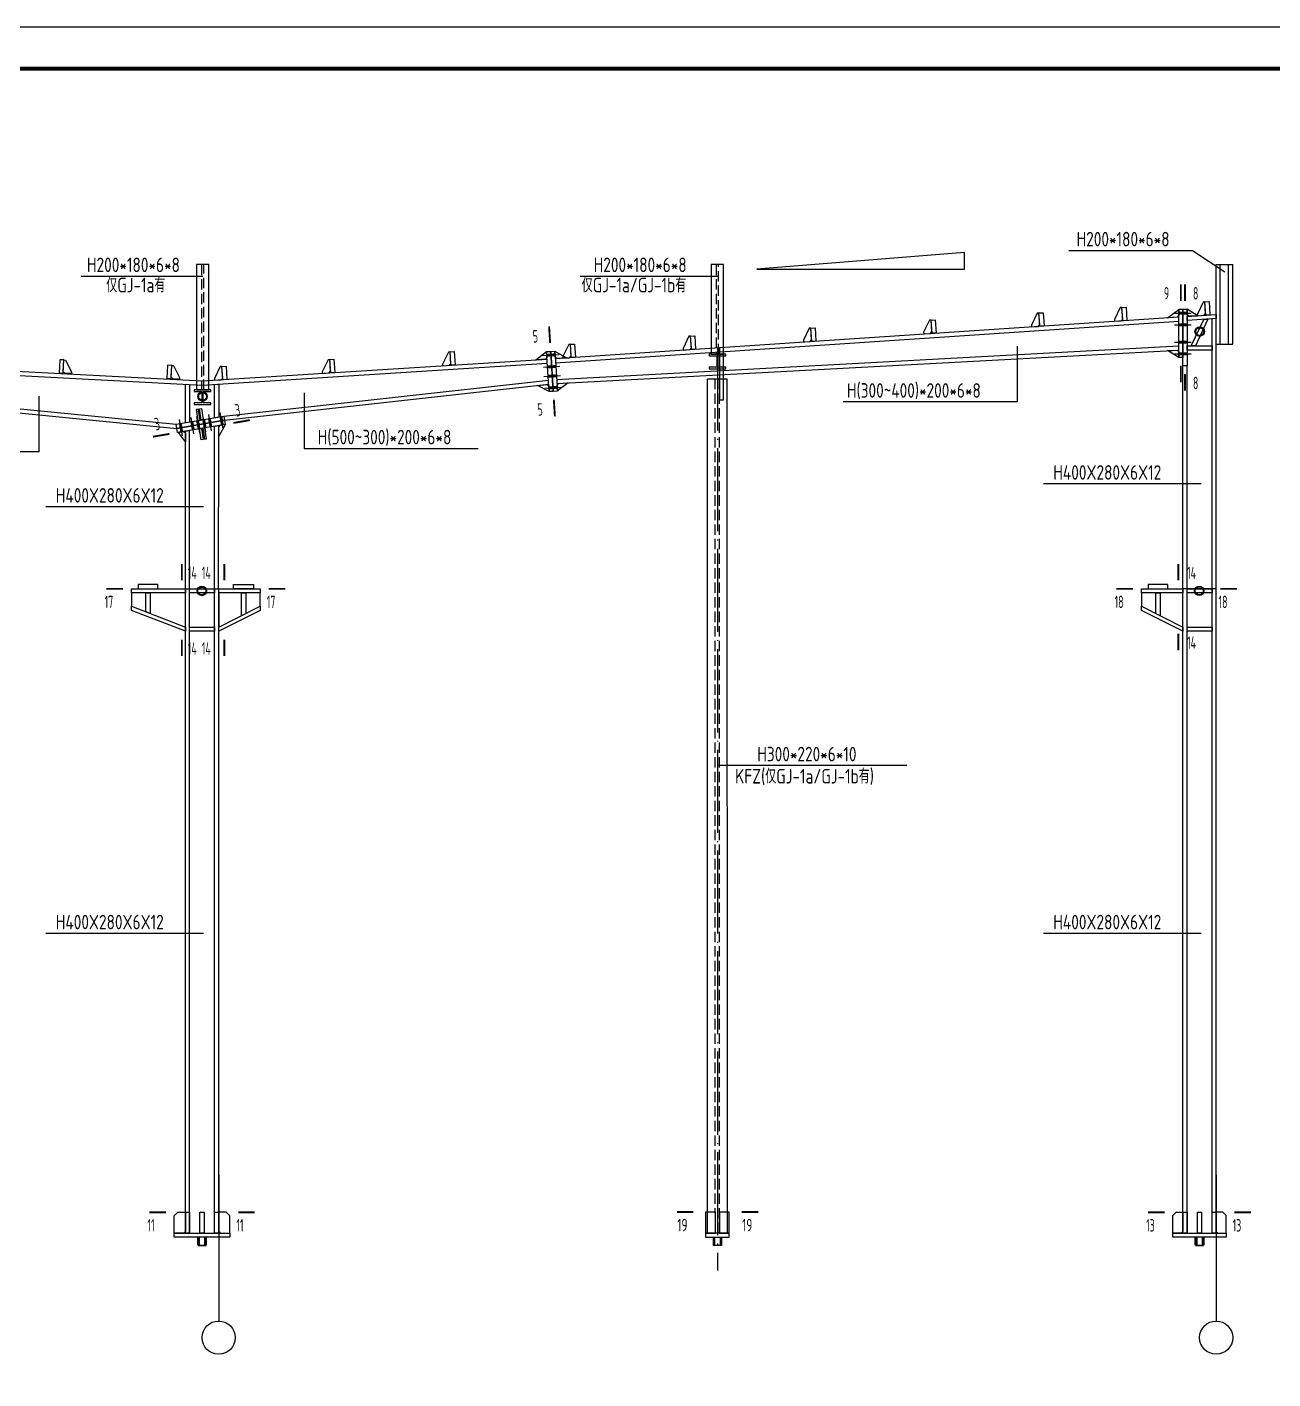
# Model space of a CAD drawing. Extents: x 8844666 to 9156203, y 1662182 to 2655606.
# Drawn here: x 8979598 to 9009575, y 1754767 to 1787294 of the extents above; entities that cross this region are included whole.
import ezdxf

# ---------------------------------------------------------------- set-up
doc = ezdxf.new("R2010")
doc.units = 0
doc.header["$LTSCALE"] = 1000
doc.header["$MEASUREMENT"] = 0
doc.linetypes.add('DASH', pattern=[0.35, 0.25, -0.1])
doc.linetypes.add('DOTE', pattern=[2.42, 2, -0.2, 0.02, -0.2])
for name, color, linetype in [('10', 7, 'CONTINUOUS'), ('114', 2, 'CONTINUOUS'), ('116', 1, 'CONTINUOUS'), ('12', 142, 'CONTINUOUS'), ('14', 142, 'CONTINUOUS'), ('DOTE', 8, 'DOTE'), ('PUB_DIM', 3, 'CONTINUOUS'), ('PUB_TITLE', 4, 'CONTINUOUS'), ('柱子', 142, 'CONTINUOUS'), ('标注文字', 3, 'CONTINUOUS')]:
    doc.layers.add(name, color=color, linetype=linetype)
doc.styles.add('TSSD_REIN', font='atssdeng.shx', dxfattribs={"width": 0.7, "bigfont": 'atssdchn.shx'})

msp = doc.modelspace()

# ---------------------------------------------------------------- linework, layer by layer
at = {"layer": '10', "color": 6, "elevation": -193.1}
msp.add_lwpolyline([(8997157, 1781467.1), (9002157, 1781467.1), (9002157, 1781867.1)], close=True, dxfattribs=at)
at = {"layer": '10', "const_width": 45}
for points in [[(9007358.2, 1781102.4), (9007358.2, 1780702.4)], [(9007458.2, 1781102.4), (9007458.2, 1780702.4)], [(8992157.5, 1780089.7), (8992183.5, 1779690.5)], [(9007358.2, 1778743.2), (9007358.2, 1779143.2)], [(9007458.2, 1778543.2), (9007458.2, 1778943.2)], [(8992298.1, 1777929.6), (8992272.1, 1778328.7)], [(8984958.1, 1777835.8), (8984563.8, 1777768.4)], [(8982626.5, 1777437.4), (8983020.8, 1777504.7)], [(8983322.4, 1774377.9), (8983322.4, 1773977.9)], [(8984346.6, 1774377.9), (8984346.6, 1773977.9)], [(9007296.7, 1774377.9), (9007296.7, 1773977.9)], [(8981508.2, 1773777.9), (8981908.2, 1773777.9)], [(8985808.2, 1773777.9), (8985408.2, 1773777.9)], [(9005808.2, 1773777.9), (9006208.2, 1773777.9)], [(9008708.2, 1773777.9), (9008308.2, 1773777.9)], [(8983322.4, 1772157.9), (8983322.4, 1772557.9)], [(8984346.6, 1772157.9), (8984346.6, 1772557.9)], [(9007296.7, 1772297.9), (9007296.7, 1772697.9)], [(8982538.2, 1758777.9), (8982938.2, 1758777.9)], [(8985078.2, 1758777.9), (8984678.2, 1758777.9)], [(8995232, 1758783.9), (8995632, 1758783.9)], [(8997191.3, 1758783.9), (8996791.3, 1758783.9)], [(9006568.2, 1758777.9), (9006968.2, 1758777.9)], [(9009048.2, 1758777.9), (9008648.2, 1758777.9)]]:
    msp.add_lwpolyline(points, dxfattribs=at)
at = {"layer": '114'}
for p, q in [((9007208.2, 1780407.9), (9007608.2, 1780407.9)), ((9007208.2, 1780127.6), (9007608.2, 1780127.6)), ((9007208.2, 1779713.3), (9007608.2, 1779713.3)), ((8992002.7, 1779388.2), (8992401.9, 1779414.2)), ((9007208.2, 1779433.2), (9007608.2, 1779433.2)), ((8992020.9, 1779108.8), (8992420.1, 1779134.8)), ((8992035.5, 1778884.6), (8992434.7, 1778910.6)), ((8992053.7, 1778605.1), (8992452.9, 1778631.1)), ((8984036.3, 1777576.8), (8983968.9, 1777971.1)), ((8984313.7, 1777624.2), (8984246.4, 1778018.5)), ((8983336.3, 1777457.2), (8983268.9, 1777851.5)), ((8983613.7, 1777504.6), (8983546.4, 1777898.9)), ((8983751.7, 1777528.2), (8983684.4, 1777922.5)), ((8983898.3, 1777553.2), (8983830.9, 1777947.5))]:
    msp.add_line(p, q, dxfattribs=at)
at = {"layer": '114', "color": 1, "const_width": 70}
for points in [[(9007308.2, 1780407.9), (9007508.2, 1780407.9)], [(9007308.2, 1780127.6), (9007508.2, 1780127.6)], [(9007308.2, 1779713.3), (9007508.2, 1779713.3)], [(8992102.5, 1779394.7), (8992302.1, 1779407.7)], [(9007308.2, 1779433.2), (9007508.2, 1779433.2)], [(8992120.7, 1779115.3), (8992320.3, 1779128.3)], [(8992135.3, 1778891.1), (8992334.9, 1778904.1)], [(8992153.5, 1778611.6), (8992353.1, 1778624.6)], [(8983319.5, 1777555.8), (8983285.8, 1777752.9)], [(8983596.9, 1777603.2), (8983563.2, 1777800.3)], [(8983734.9, 1777626.8), (8983701.2, 1777823.9)], [(8983881.5, 1777651.8), (8983847.8, 1777848.9)], [(8984019.5, 1777675.4), (8983985.8, 1777872.5)], [(8984296.9, 1777722.8), (8984263.2, 1777919.9)]]:
    msp.add_lwpolyline(points, dxfattribs=at)
at = {"layer": '116', "const_width": 45}
for points in [[(8983708.2, 1758177.9), (8983708.2, 1757977.9)], [(8983738.2, 1758177.9), (8983738.2, 1757977.9)], [(8983878.2, 1758177.9), (8983878.2, 1757977.9)], [(8983908.2, 1758177.9), (8983908.2, 1757977.9)], [(9007708.2, 1758177.9), (9007708.2, 1757977.9)], [(9007738.2, 1758177.9), (9007738.2, 1757977.9)], [(9007878.2, 1758177.9), (9007878.2, 1757977.9)], [(9007908.2, 1758177.9), (9007908.2, 1757977.9)], [(8983708.2, 1757977.9), (8983908.2, 1757977.9)], [(9007708.2, 1757977.9), (9007908.2, 1757977.9)]]:
    msp.add_lwpolyline(points, dxfattribs=at)
at = {"layer": '116'}
for points in [[(8996108.1, 1758177.9), (8996108.1, 1757977.9)], [(8996138.1, 1758177.9), (8996138.1, 1757977.9)], [(8996278.1, 1758177.9), (8996278.1, 1757977.9)], [(8996308.1, 1758177.9), (8996308.1, 1757977.9)], [(8996308.1, 1757977.9), (8996108.1, 1757977.9)]]:
    msp.add_lwpolyline(points, dxfattribs=at)
at = {"layer": '12'}
for points in [[(9007755.2, 1780388.2), (9007757.8, 1780348.3), (9007917.5, 1780358.9), (9007954.7, 1780401.5), (9007936.1, 1780680.9), (9007896.2, 1780678.2), (9007755.2, 1780388.2)], [(9007936.1, 1780680.9), (9008035.9, 1780687.5)], [(9007957.4, 1780361.6), (9007936.1, 1780680.9)], [(9008035.9, 1780687.5), (9008057.2, 1780368.2)], [(9001169.6, 1779952.4), (9001172.3, 1779912.5), (9001331.9, 1779923.2), (9001369.1, 1779965.7), (9001350.5, 1780245.1), (9001310.6, 1780242.5), (9001169.6, 1779952.4)], [(9001350.5, 1780245.1), (9001450.3, 1780251.8)], [(9001371.8, 1779925.8), (9001350.5, 1780245.1)], [(9001450.3, 1780251.8), (9001471.6, 1779932.5)], [(9003764.1, 1780121.8), (9003766.7, 1780081.8), (9003926.4, 1780092.5), (9003963.6, 1780135.1), (9003945, 1780414.4), (9003905.1, 1780411.8), (9003764.1, 1780121.8)], [(9003945, 1780414.4), (9004044.8, 1780421.1)], [(9003966.3, 1780095.2), (9003945, 1780414.4)], [(9004044.8, 1780421.1), (9004066.1, 1780101.8)], [(9005759.6, 1780254.7), (9005762.3, 1780214.8), (9005921.9, 1780225.4), (9005959.2, 1780268), (9005940.5, 1780547.4), (9005900.6, 1780544.7), (9005759.6, 1780254.7)], [(9005940.5, 1780547.4), (9006040.3, 1780554)], [(9005961.8, 1780228.1), (9005940.5, 1780547.4)], [(9006040.3, 1780554), (9006061.6, 1780234.7)], [(9008057.2, 1780368.2), (9007957.4, 1780361.6)], [(8998276.2, 1779757.7), (8998278.8, 1779717.8), (8998438.5, 1779728.4), (8998475.7, 1779771), (8998457.1, 1780050.4), (8998417.2, 1780047.7), (8998276.2, 1779757.7)], [(8998457.1, 1780050.4), (8998556.9, 1780057)], [(8998478.4, 1779731.1), (8998457.1, 1780050.4)], [(8998556.9, 1780057), (8998578.2, 1779737.7)], [(9001471.6, 1779932.5), (9001371.8, 1779925.8)], [(9004066.1, 1780101.8), (9003966.3, 1780095.2)], [(9006061.6, 1780234.7), (9005961.8, 1780228.1)], [(8992489.3, 1779368.2), (8992491.9, 1779328.3), (8992651.6, 1779338.9), (8992688.8, 1779381.5), (8992670.2, 1779660.8), (8992630.3, 1779658.2), (8992489.3, 1779368.2)], [(8992670.2, 1779660.8), (8992770, 1779667.5)], [(8992691.5, 1779341.6), (8992670.2, 1779660.8)], [(8992770, 1779667.5), (8992791.3, 1779348.2)], [(8995382.7, 1779562.9), (8995385.4, 1779523), (8995545, 1779533.7), (8995582.3, 1779576.2), (8995563.7, 1779855.6), (8995523.7, 1779852.9), (8995382.7, 1779562.9)], [(8995563.7, 1779855.6), (8995663.4, 1779862.3)], [(8995584.9, 1779536.3), (8995563.7, 1779855.6)], [(8995663.4, 1779862.3), (8995684.7, 1779543)], [(8998578.2, 1779737.7), (8998478.4, 1779731.1)], [(8980384, 1779289.5), (8980368, 1778969.9)], [(8980483.8, 1779284.5), (8980384, 1779289.5)], [(8980467.9, 1778964.9), (8980483.8, 1779284.5)], [(8980669.6, 1778994.8), (8980667.6, 1778954.9), (8980507.8, 1778962.9), (8980469.9, 1779004.8), (8980483.8, 1779284.5), (8980523.8, 1779282.5), (8980669.6, 1778994.8)], [(8986700.9, 1779000.7), (8986703.6, 1778960.7), (8986863.2, 1778971.4), (8986900.5, 1779014), (8986881.9, 1779293.3), (8986842, 1779290.7), (8986700.9, 1779000.7)], [(8986881.9, 1779293.3), (8986981.7, 1779300)], [(8986903.2, 1778974), (8986881.9, 1779293.3)], [(8986981.7, 1779300), (8987002.9, 1778980.7)], [(8989595.1, 1779184.4), (8989597.8, 1779144.5), (8989757.4, 1779155.1), (8989794.7, 1779197.7), (8989776, 1779477.1), (8989736.1, 1779474.4), (8989595.1, 1779184.4)], [(8989776, 1779477.1), (8989875.8, 1779483.7)], [(8989797.3, 1779157.8), (8989776, 1779477.1)], [(8989875.8, 1779483.7), (8989897.1, 1779164.5)], [(8992791.3, 1779348.2), (8992691.5, 1779341.6)], [(8995684.7, 1779543), (8995584.9, 1779536.3)], [(8980368, 1778969.9), (8980467.9, 1778964.9)], [(8982980.7, 1779159.6), (8982964.7, 1778840)], [(8983080.6, 1779154.6), (8982980.7, 1779159.6)], [(8983064.6, 1778835), (8983080.6, 1779154.6)], [(8983266.4, 1778865), (8983264.4, 1778825), (8983104.6, 1778833), (8983066.6, 1778875), (8983080.6, 1779154.6), (8983120.5, 1779152.6), (8983266.4, 1778865)], [(8984106.2, 1778835.9), (8984108.8, 1778796), (8984268.5, 1778806.6), (8984305.7, 1778849.2), (8984287.1, 1779128.6), (8984247.2, 1779125.9), (8984106.2, 1778835.9)], [(8984287.1, 1779128.6), (8984386.9, 1779135.2)], [(8984308.4, 1778809.3), (8984287.1, 1779128.6)], [(8984386.9, 1779135.2), (8984408.2, 1778816)], [(8987002.9, 1778980.7), (8986903.2, 1778974)], [(8989897.1, 1779164.5), (8989797.3, 1779157.8)], [(8982964.7, 1778840), (8983064.6, 1778835)], [(8984408.2, 1778816), (8984308.4, 1778809.3)]]:
    msp.add_lwpolyline(points, dxfattribs=at)
at = {"layer": '14'}
for p, q in [((8996158.1, 1758777.9), (8995922.1, 1758777.9)), ((8995922.1, 1758777.9), (8995922.1, 1758277.9)), ((8996158.1, 1758277.9), (8996158.1, 1758777.9)), ((8996494.1, 1758777.9), (8996258.1, 1758777.9)), ((8996258.1, 1758777.9), (8996258.1, 1758277.9)), ((8996494.1, 1758277.9), (8996494.1, 1758777.9)), ((8995922.1, 1758277.9), (8995922.1, 1758177.9)), ((8995922.1, 1758277.9), (8996158.1, 1758277.9)), ((8996494.1, 1758277.9), (8995922.1, 1758277.9)), ((8995922.1, 1758177.9), (8996494.1, 1758177.9)), ((8996258.1, 1758277.9), (8996494.1, 1758277.9)), ((8996494.1, 1758177.9), (8996494.1, 1758277.9))]:
    msp.add_line(p, q, dxfattribs=at)
for points in [[(9007038.8, 1780299.9), (9007308.2, 1780497.9)], [(9007268.3, 1780315.2), (9007038.8, 1780299.9)], [(9007308.2, 1780357.9), (9007268.3, 1780315.2)], [(9007308.2, 1779343.2), (9007308.2, 1780502.4)], [(9007308.2, 1780502.4), (9007408.2, 1780502.4)], [(9007308.2, 1780497.9), (9007308.2, 1780357.9)], [(9007408.2, 1779143.2), (9007408.2, 1780502.4)], [(9007408.2, 1780502.4), (9007508.2, 1780502.4)], [(9007408.2, 1780502.4), (9007408.2, 1779343.2)], [(9007508.2, 1780371.2), (9007508.2, 1780511.2)], [(9007508.2, 1780511.2), (9007777.6, 1780349.2)], [(9007508.2, 1780502.4), (9007508.2, 1779143.2)], [(9007508.2, 1780331.2), (9008208.2, 1780377.9)], [(9007548.1, 1780333.9), (9007508.2, 1780371.2)], [(9007508.2, 1780231), (9007508.2, 1780331.2)], [(9008208.2, 1780277.6), (9007508.2, 1780231)], [(9007777.6, 1780349.2), (9007548.1, 1780333.9)], [(9007608.2, 1779623.3), (9007908.6, 1780257.7)], [(9008008.4, 1780264.3), (9007708.2, 1779623.3)], [(9007908.6, 1780257.7), (9008008.4, 1780264.3)], [(9008208.2, 1780377.9), (9008208.2, 1780277.6)], [(9007508.2, 1779623.3), (9008108.1, 1779623.3)], [(9007508.2, 1779523.3), (9007508.2, 1779623.3)], [(9007708.2, 1779623.3), (9007608.2, 1779623.3)], [(9008108.1, 1779623.3), (9008108.1, 1779523.3)], [(8991838.9, 1779287.7), (8992096.7, 1779484.5)], [(8992068.4, 1779302.3), (8991838.9, 1779287.7)], [(8992105.8, 1779344.8), (8992068.4, 1779302.3)], [(8992096.7, 1779484.5), (8992196.5, 1779491)], [(8992159.3, 1778521.8), (8992096.7, 1779484.5)], [(8992096.7, 1779484.5), (8992105.8, 1779344.8)], [(8992196.5, 1779491), (8992296.2, 1779497.5)], [(8992196.5, 1779491), (8992259.1, 1778528.3)], [(8992259.1, 1778528.3), (8992196.5, 1779491)], [(8992296.2, 1779497.5), (8992358.9, 1778534.8)], [(8992305.3, 1779357.8), (8992296.2, 1779497.5)], [(8992296.2, 1779497.5), (8992577.3, 1779335.8)], [(8992347.8, 1779320.5), (8992305.3, 1779357.8)], [(8992577.3, 1779335.8), (8992347.8, 1779320.5)], [(9007038.6, 1779508.7), (9007268.2, 1779521)], [(9007308.2, 1779343.2), (9007038.6, 1779508.7)], [(9007268.2, 1779521), (9007308.2, 1779483.2)], [(9007308.2, 1779483.2), (9007308.2, 1779343.2)], [(9007408.2, 1779343.2), (9007308.2, 1779343.2)], [(9008108.1, 1779523.3), (9007508.2, 1779523.3)], [(9007508.2, 1779143.2), (9007408.2, 1779143.2)], [(8983408.2, 1777773.8), (8983408.2, 1778698.6)], [(8983408.2, 1778698.6), (8983508.2, 1778693.4)], [(8983508.2, 1778693.4), (8983508.2, 1777790.9)], [(8984108.2, 1778696.7), (8984208.2, 1778703.1)], [(8984108.2, 1777893.4), (8984108.2, 1778696.7)], [(8984208.2, 1778703.1), (8984208.2, 1777910.5)], [(8991879.3, 1778671.5), (8992107.9, 1778697)], [(8992159.3, 1778521.8), (8991879.3, 1778671.5)], [(8992107.9, 1778697), (8992150.2, 1778661.5)], [(8992150.2, 1778661.5), (8992159.3, 1778521.8)], [(8992349.6, 1778677.9), (8992386.9, 1778720)], [(8992358.7, 1778538.2), (8992349.6, 1778677.9)], [(8992616.6, 1778732.4), (8992358.7, 1778538.2)], [(8992386.9, 1778720), (8992616.6, 1778732.4)], [(8992259.1, 1778528.3), (8992159.3, 1778521.8)], [(8992358.9, 1778534.8), (8992259.1, 1778528.3)], [(8983713.6, 1778099.9), (8983664.3, 1778091.5)], [(8983664.3, 1778091.5), (8983709.8, 1777825.4)], [(8983759.1, 1777833.8), (8983713.6, 1778099.9)], [(8983744.4, 1778105.2), (8983793.7, 1778113.6)], [(8983789.9, 1777839.1), (8983744.4, 1778105.2)], [(8983793.7, 1778113.6), (8983839.2, 1777847.5)], [(8983184.2, 1777735.6), (8984333, 1777931.9)], [(8983201.1, 1777637), (8983184.2, 1777735.6)], [(8984349.9, 1777833.3), (8983201.1, 1777637)], [(8983201.1, 1777637), (8984349.9, 1777833.3)], [(8984366.7, 1777734.7), (8983217.9, 1777538.4)], [(8983508.2, 1777790.9), (8983408.2, 1777773.8)], [(8983709.8, 1777825.4), (8983759.1, 1777833.8)], [(8983839.2, 1777847.5), (8983789.9, 1777839.1)], [(8983872.9, 1777650.3), (8983823.6, 1777641.9)], [(8983823.6, 1777641.9), (8983869.1, 1777375.8)], [(8983918.4, 1777384.2), (8983872.9, 1777650.3)], [(8984208.2, 1777910.5), (8984108.2, 1777893.4)], [(8984375.7, 1777736.3), (8984208.2, 1777447.6)], [(8984208.2, 1777667.6), (8984247.6, 1777714.4)], [(8984208.2, 1777447.6), (8984208.2, 1777667.6)], [(8984247.6, 1777714.4), (8984375.7, 1777736.3)], [(8984333, 1777931.9), (8984349.9, 1777833.3)], [(8984349.9, 1777833.3), (8984366.7, 1777734.7)], [(8983217.9, 1777538.4), (8983201.1, 1777637)], [(8983240.6, 1777542.3), (8983368.7, 1777564.2)], [(8983408.2, 1777310.9), (8983240.6, 1777542.3)], [(8983368.7, 1777564.2), (8983408.2, 1777530.9)], [(8983408.2, 1777530.9), (8983408.2, 1777310.9)], [(8983743.5, 1777628.2), (8983792.7, 1777636.6)], [(8983788.9, 1777362.1), (8983743.5, 1777628.2)], [(8983838.2, 1777370.5), (8983788.9, 1777362.1)], [(8983792.7, 1777636.6), (8983838.2, 1777370.5)], [(8983869.1, 1777375.8), (8983918.4, 1777384.2)], [(8982108.2, 1773777.9), (8983408.2, 1773777.9)], [(8982108.2, 1773677.9), (8982108.2, 1773777.9)], [(8982748.2, 1773877.9), (8982268.2, 1773877.9)], [(8982268.2, 1773877.9), (8982268.2, 1773777.9)], [(8982268.2, 1773777.9), (8982748.2, 1773777.9)], [(8982748.2, 1773777.9), (8982748.2, 1773877.9)], [(8983408.2, 1773777.9), (8983408.2, 1773677.9)], [(8983508.2, 1773777.9), (8984108.2, 1773777.9)], [(8983508.2, 1773677.9), (8983508.2, 1773777.9)], [(8984108.2, 1773777.9), (8984108.2, 1773677.9)], [(8984208.2, 1773777.9), (8985208.2, 1773777.9)], [(8984208.2, 1773677.9), (8984208.2, 1773777.9)], [(8984568.2, 1773877.9), (8985048.2, 1773877.9)], [(8984568.2, 1773777.9), (8984568.2, 1773877.9)], [(8985048.2, 1773777.9), (8984568.2, 1773777.9)], [(8985048.2, 1773877.9), (8985048.2, 1773777.9)], [(8985208.2, 1773777.9), (8985208.2, 1773677.9)], [(9006408.2, 1773777.9), (9007408.2, 1773777.9)], [(9006408.2, 1773677.9), (9006408.2, 1773777.9)], [(9007048.2, 1773877.9), (9006568.2, 1773877.9)], [(9006568.2, 1773877.9), (9006568.2, 1773777.9)], [(9006568.2, 1773777.9), (9007048.2, 1773777.9)], [(9007048.2, 1773777.9), (9007048.2, 1773877.9)], [(9007408.2, 1773777.9), (9007408.2, 1773677.9)], [(9007508.2, 1773777.9), (9008108.2, 1773777.9)], [(9007508.2, 1773677.9), (9007508.2, 1773777.9)], [(9008108.2, 1773777.9), (9008108.2, 1773677.9)], [(8983408.2, 1773677.9), (8982108.2, 1773677.9)], [(8982108.2, 1773677.9), (8982108.2, 1773357.9)], [(8983408.2, 1773677.9), (8982108.2, 1773677.9)], [(8982458.2, 1773223.2), (8982458.2, 1773677.9)], [(8982458.2, 1773677.9), (8982558.2, 1773677.9)], [(8982558.2, 1773677.9), (8982558.2, 1773184.8)], [(8983408.2, 1772857.9), (8983408.2, 1773677.9)], [(8984108.2, 1773677.9), (8983508.2, 1773677.9)], [(8985208.2, 1773677.9), (8984208.2, 1773677.9)], [(8984208.2, 1773677.9), (8984208.2, 1772857.9)], [(8985208.2, 1773677.9), (8984208.2, 1773677.9)], [(8984758.2, 1773132.9), (8984758.2, 1773677.9)], [(8984758.2, 1773677.9), (8984858.2, 1773677.9)], [(8984858.2, 1773677.9), (8984858.2, 1773182.9)], [(8985208.2, 1773357.9), (8985208.2, 1773677.9)], [(9007408.2, 1773677.9), (9006408.2, 1773677.9)], [(9006408.2, 1773677.9), (9006408.2, 1773357.9)], [(9007408.2, 1773677.9), (9006408.2, 1773677.9)], [(9006758.2, 1773182.9), (9006758.2, 1773677.9)], [(9006758.2, 1773677.9), (9006858.2, 1773677.9)], [(9006858.2, 1773677.9), (9006858.2, 1773132.9)], [(9007408.2, 1772857.9), (9007408.2, 1773677.9)], [(9008108.2, 1773677.9), (9007508.2, 1773677.9)], [(8982108.2, 1773357.9), (8983408.2, 1772857.9)], [(8982108.2, 1773357.9), (8983408.2, 1772857.9)], [(8982108.2, 1773257.9), (8982108.2, 1773357.9)], [(8983408.2, 1772757.9), (8982108.2, 1773257.9)], [(8982558.2, 1773184.8), (8982458.2, 1773223.2)], [(8984208.2, 1772857.9), (8985208.2, 1773357.9)], [(8984208.2, 1772857.9), (8985208.2, 1773357.9)], [(8985208.2, 1773257.9), (8984208.2, 1772757.9)], [(8985208.2, 1773357.9), (8985208.2, 1773257.9)], [(9006408.2, 1773357.9), (9007408.2, 1772857.9)], [(9006408.2, 1773357.9), (9007408.2, 1772857.9)], [(9006408.2, 1773257.9), (9006408.2, 1773357.9)], [(9007408.2, 1772757.9), (9006408.2, 1773257.9)], [(8983408.2, 1772857.9), (8983408.2, 1772757.9)], [(8983508.2, 1772857.9), (8984108.2, 1772857.9)], [(8983508.2, 1772757.9), (8983508.2, 1772857.9)], [(8984108.2, 1772857.9), (8984108.2, 1772757.9)], [(8984208.2, 1772757.9), (8984208.2, 1772857.9)], [(9007408.2, 1772857.9), (9007408.2, 1772757.9)], [(9007508.2, 1772857.9), (9008108.2, 1772857.9)], [(9007508.2, 1772757.9), (9007508.2, 1772857.9)], [(9008108.2, 1772857.9), (9008108.2, 1772757.9)], [(8984108.2, 1772757.9), (8983508.2, 1772757.9)], [(9008108.2, 1772757.9), (9007508.2, 1772757.9)], [(8983138.2, 1758687.9), (8983228.2, 1758777.9)], [(8983228.2, 1758777.9), (8983408.2, 1758777.9)], [(8983408.2, 1758777.9), (8983408.2, 1758317.9)], [(8983408.2, 1758277.9), (8983408.2, 1758777.9)], [(8983408.2, 1758777.9), (8983508.2, 1758777.9)], [(8983508.2, 1758777.9), (8983508.2, 1758277.9)], [(8983758.2, 1758277.9), (8983758.2, 1758777.9)], [(8983758.2, 1758777.9), (8983858.2, 1758777.9)], [(8983858.2, 1758777.9), (8983858.2, 1758277.9)], [(8984108.2, 1758277.9), (8984108.2, 1758777.9)], [(8984108.2, 1758777.9), (8984208.2, 1758777.9)], [(8984208.2, 1758777.9), (8984208.2, 1758317.9)], [(8984388.2, 1758777.9), (8984208.2, 1758777.9)], [(8984208.2, 1758777.9), (8984208.2, 1758277.9)], [(8984478.2, 1758687.9), (8984388.2, 1758777.9)], [(9007168.2, 1758697.9), (9007248.2, 1758777.9)], [(9007248.2, 1758777.9), (9007408.2, 1758777.9)], [(9007408.2, 1758777.9), (9007408.2, 1758317.9)], [(9007408.2, 1758277.9), (9007408.2, 1758777.9)], [(9007408.2, 1758777.9), (9007508.2, 1758777.9)], [(9007508.2, 1758777.9), (9007508.2, 1758277.9)], [(9007758.2, 1758277.9), (9007758.2, 1758777.9)], [(9007758.2, 1758777.9), (9007858.2, 1758777.9)], [(9007858.2, 1758777.9), (9007858.2, 1758277.9)], [(9008108.2, 1758277.9), (9008108.2, 1758777.9)], [(9008108.2, 1758777.9), (9008208.2, 1758777.9)], [(9008208.2, 1758777.9), (9008208.2, 1758317.9)], [(9008368.2, 1758777.9), (9008208.2, 1758777.9)], [(9008208.2, 1758777.9), (9008208.2, 1758277.9)], [(9008448.2, 1758697.9), (9008368.2, 1758777.9)], [(8983138.2, 1758277.9), (8983138.2, 1758687.9)], [(8984478.2, 1758277.9), (8984478.2, 1758687.9)], [(9007168.2, 1758277.9), (9007168.2, 1758697.9)], [(9008448.2, 1758277.9), (9008448.2, 1758697.9)], [(8983138.2, 1758177.9), (8983138.2, 1758277.9)], [(8983138.2, 1758277.9), (8984478.2, 1758277.9)], [(8983368.2, 1758277.9), (8983138.2, 1758277.9)], [(8984478.2, 1758177.9), (8983138.2, 1758177.9)], [(8983408.2, 1758317.9), (8983368.2, 1758277.9)], [(8983508.2, 1758277.9), (8983408.2, 1758277.9)], [(8983858.2, 1758277.9), (8983758.2, 1758277.9)], [(8984208.2, 1758277.9), (8984108.2, 1758277.9)], [(8984208.2, 1758317.9), (8984248.2, 1758277.9)], [(8984248.2, 1758277.9), (8984478.2, 1758277.9)], [(8984478.2, 1758277.9), (8984478.2, 1758177.9)], [(9007168.2, 1758177.9), (9007168.2, 1758277.9)], [(9007168.2, 1758277.9), (9008448.2, 1758277.9)], [(9007368.2, 1758277.9), (9007168.2, 1758277.9)], [(9008448.2, 1758177.9), (9007168.2, 1758177.9)], [(9007408.2, 1758317.9), (9007368.2, 1758277.9)], [(9007508.2, 1758277.9), (9007408.2, 1758277.9)], [(9007858.2, 1758277.9), (9007758.2, 1758277.9)], [(9008208.2, 1758277.9), (9008108.2, 1758277.9)], [(9008208.2, 1758317.9), (9008248.2, 1758277.9)], [(9008248.2, 1758277.9), (9008448.2, 1758277.9)], [(9008448.2, 1758277.9), (9008448.2, 1758177.9)]]:
    msp.add_lwpolyline(points, dxfattribs=at)
for centre, radius in [((9007812.2, 1779965.9), 114), ((9007812.2, 1779965.9), 94), ((8983821.3, 1778405.2), 114), ((8983821.3, 1778405.2), 94), ((8983804.1, 1773726), 114), ((8983804.1, 1773726), 94), ((9007800, 1773729.8), 114), ((9007800, 1773729.8), 94)]:
    msp.add_circle(centre, radius, dxfattribs=at)
at = {"layer": 'DOTE'}
msp.add_lwpolyline([(8996207.7, 1779583), (8996208.1, 1757372.9)], dxfattribs=at)
at = {"layer": 'PUB_DIM'}
for p, q in [((8984208.2, 1759677.9), (8984208.2, 1756160.5)), ((9008208.2, 1759677.9), (9008208.2, 1756160.5))]:
    msp.add_line(p, q, dxfattribs=at)
for centre in [(8984208.2, 1755760.5), (9008208.2, 1755760.5)]:
    msp.add_circle(centre, 400, dxfattribs=at)
at = {"layer": 'PUB_TITLE'}
msp.add_lwpolyline([(8903902.8, 1727894.2), (9030002.8, 1727894.2), (9030002.8, 1787294.2), (8903902.8, 1787294.2)], close=True, dxfattribs=at)
at = {"layer": 'PUB_TITLE', "const_width": 100}
msp.add_lwpolyline([(8906402.8, 1728894.2), (9029002.8, 1728894.2), (9029002.8, 1786294.2), (8906402.8, 1786294.2)], close=True, dxfattribs=at)
at = {"layer": '柱子'}
for p, q in [((8995968.1, 1758277.9, -200), (8995966.5, 1778820.8, -200)), ((8996446.5, 1778820.8, -200), (8995966.5, 1778820.8, -200)), ((8996448.1, 1758277.9, -200), (8996446.5, 1778820.8, -200))]:
    msp.add_line(p, q, dxfattribs=at)
at = {"layer": '柱子', "linetype": 'DASH'}
for p, q in [((8996158.1, 1758277.9, -200), (8996156.5, 1778820.8, -200)), ((8996258.1, 1758277.9, -200), (8996256.5, 1778820.8, -200))]:
    msp.add_line(p, q, dxfattribs=at)
at = {"layer": '柱子'}
for points in [[(8983672.1, 1781577.9), (8983672.3, 1778562.8), (8983972.3, 1778562.8), (8983972.1, 1781577.9), (8983672.1, 1781577.9), (8983672.1, 1781577.9), (8983672.1, 1781577.9)], [(8996057.5, 1781577.9), (8996057.7, 1779424.1), (8996357.7, 1779424.1), (8996357.5, 1781577.9), (8996057.5, 1781577.9), (8996057.5, 1781577.9), (8996057.5, 1781577.9)], [(9008208.2, 1779667), (9008208.2, 1781577.9)], [(9008208.2, 1781577.9), (9008308.2, 1781577.9)], [(9008208.2, 1781577.9), (9008608.2, 1781577.9)], [(9008308.2, 1779667), (9008308.2, 1781577.9)], [(9008508.2, 1779667), (9008508.2, 1781577.9)], [(9008508.2, 1781577.9), (9008608.2, 1781577.9)], [(9008608.2, 1779667), (9008608.2, 1781577.9)], [(8992307.9, 1779317.8), (9007308.2, 1780317.9)], [(9008208.2, 1780277.6), (9008108.1, 1780271)], [(9008108.2, 1773777.9), (9008108.1, 1780271)], [(9008208.2, 1773777.9), (9008208.2, 1780277.6)], [(8992314.4, 1779218.1), (9007308.2, 1780217.6)], [(8992340.5, 1778817.6), (9007308.2, 1779623.3)], [(9008208.2, 1779667), (9008608.2, 1779667)], [(8983808.2, 1778777.9), (8992108.4, 1779304.9)], [(8992347, 1778717.8), (9007308.2, 1779523.2)], [(8975302.9, 1779122.8), (8983808.6, 1778677.7)], [(8975308, 1779222.6), (8983808.2, 1778777.9)], [(8983808.6, 1778677.7), (8992114.9, 1779205.1)], [(9007408.2, 1773777.9), (9007408.2, 1779143.2)], [(9007508.2, 1779143.2), (9007408.2, 1779143.2)], [(9007508.2, 1773777.9), (9007508.2, 1779143.2)], [(8984333, 1777931.9), (8992141.1, 1778801.3)], [(8984349.9, 1777833.1), (8992147.6, 1778701.4)], [(8975266.9, 1778419), (8983201.7, 1777633.3)], [(8975272, 1778519), (8983184.2, 1777735.6)], [(8984108.1, 1773777.9), (8984108.2, 1777690.5)], [(8984108.2, 1777690.5), (8984208.2, 1777707.6)], [(8984208.1, 1773777.9), (8984208.2, 1777707.6)], [(8983408.1, 1773777.9), (8983408.2, 1777570.9)], [(8983408.2, 1777570.9), (8983508.2, 1777588)], [(8983508.1, 1773777.9), (8983508.2, 1777588)], [(8983408.2, 1758277.9), (8983408.2, 1773777.9)], [(8983408.2, 1773777.9), (8983508.2, 1773777.9)], [(8983508.2, 1758277.9), (8983508.2, 1773777.9)], [(8983508.2, 1773777.9), (8984108.2, 1773777.9)], [(8984108.2, 1758277.9), (8984108.2, 1773777.9)], [(8984108.2, 1773777.9), (8984208.2, 1773777.9)], [(8984208.2, 1758277.9), (8984208.2, 1773777.9)], [(9007408.2, 1758277.9), (9007408.2, 1773777.9)], [(9007508.2, 1773777.9), (9007408.2, 1773777.9)], [(9007508.2, 1758277.9), (9007508.2, 1773777.9)], [(9008108.2, 1773777.9), (9007508.2, 1773777.9)], [(9008108.2, 1758277.9), (9008108.2, 1773777.9)], [(9008208.2, 1773777.9), (9008108.2, 1773777.9)], [(9008208.2, 1758277.9), (9008208.2, 1773777.9)]]:
    msp.add_lwpolyline(points, dxfattribs=at)
at = {"layer": '柱子', "linetype": 'DASH'}
for points in [[(8983792.1, 1781577.9), (8983792.3, 1778562.8), (8983852.3, 1778562.8), (8983852.1, 1781577.9)], [(8996177.5, 1781577.9), (8996177.7, 1779424.1), (8996237.7, 1779424.1), (8996237.5, 1781577.9)]]:
    msp.add_lwpolyline(points, close=True, dxfattribs=at)
at = {"layer": '柱子'}
for points in [[(8996407.7, 1779424.1), (8996007.7, 1779424.1), (8996007.7, 1779384.1), (8996191.7, 1779384.1), (8996191.7, 1779114.1), (8996007.7, 1779114.1), (8996007.7, 1779074.1), (8996407.7, 1779074.1), (8996407.7, 1779114.1), (8996223.7, 1779114.1), (8996223.7, 1779384.1), (8996407.7, 1779384.1)], [(8984022.3, 1778562.8), (8983622.3, 1778562.8), (8983622.3, 1778522.8), (8983806.3, 1778522.8), (8983806.3, 1778252.8), (8983622.3, 1778252.8), (8983622.3, 1778212.8), (8984022.3, 1778212.8), (8984022.3, 1778252.8), (8983838.3, 1778252.8), (8983838.3, 1778522.8), (8984022.3, 1778522.8)]]:
    msp.add_lwpolyline(points, close=True, dxfattribs=at)
at = {"layer": '柱子', "elevation": -200}
msp.add_lwpolyline([(8996256.5, 1779580.9), (8996256.5, 1778320.9), (8996356.5, 1778320.9), (8996356.5, 1779575.9)], dxfattribs=at)
at = {"layer": '标注文字', "linetype": 'ByBlock'}
for p, q in [((9004659.4, 1781918), (9007636.5, 1781918)), ((9007636.5, 1781918), (9008413.1, 1781408)), ((8980903.7, 1781298.6), (8983829, 1781298.6)), ((8992902.6, 1781298.6), (8996214.4, 1781298.6))]:
    msp.add_line(p, q, dxfattribs=at)
at = {"layer": '标注文字'}
for p, q in [((9007846.2, 1776303.7, 200), (9004052.8, 1776303.7, 200)), ((8983846.2, 1775752.3, 200), (8980052.8, 1775752.3, 200)), ((8996207, 1769537.6), (9000764.3, 1769537.6)), ((8983846.2, 1765485.9, 200), (8980052.8, 1765485.9, 200)), ((9007846.2, 1765485.9, 200), (9004052.8, 1765485.9, 200))]:
    msp.add_line(p, q, dxfattribs=at)
at = {"layer": '标注文字', "elevation": 200}
for points in [[(9003420.4, 1779615.6), (9003420.4, 1778276.5), (8999236.7, 1778276.5)], [(8979880.4, 1778410.1), (8979880.4, 1777070.9), (8975696.6, 1777070.9)], [(8986265.8, 1778493.4), (8986265.8, 1777154.2), (8990449.6, 1777154.2)]]:
    msp.add_lwpolyline(points, dxfattribs=at)

# ---------------------------------------------------------------- texts
at = {"layer": '10', "style": 'TSSD_REIN'}
for s, width, p in [('9', 0.6, (9006950.2, 1780737.9)), ('8', 0.6, (9007650.2, 1780737.9)), ('8', 0.6, (9007650.2, 1778578.7)), ('14', 0.6, (8983465.2, 1774013.4)), ('14', 0.6, (8983803.6, 1774013.4)), ('14', 0.6, (9007507.5, 1774013.4)), ('17', 0.6, (8981465.2, 1773313.4)), ('17', 0.6, (8985365.2, 1773313.4)), ('18', 0.6, (9005765.2, 1773313.4)), ('18', 0.6, (9008265.2, 1773313.4)), ('14', 0.6, (8983465.2, 1772193.4)), ('14', 0.6, (8983803.6, 1772193.4)), ('14', 0.6, (9007507.5, 1772333.4)), ('11', 0.6, (8982495.2, 1758313.4)), ('11', 0.6, (8984635.2, 1758313.4)), ('19', 0.7, (8995242.5, 1758319.4)), ('19', 0.7, (8996801.9, 1758319.4)), ('13', 0.6, (9006525.2, 1758313.4)), ('13', 0.6, (9008605.2, 1758313.4))]:
    msp.add_text(s, height=300, dxfattribs=dict(at, width=width)).set_placement(p)
at = {"layer": '10', "style": 'TSSD_REIN', "width": 0.6}
for s, rotation, p in [('5', 3.72546, (8991774, 1779699.5)), ('3', 9.69746, (8984631.7, 1777917.5)), ('5', 3.72546, (8991888.7, 1777938.5)), ('3', 9.69746, (8982694.4, 1777586.4))]:
    msp.add_text(s, height=300, rotation=rotation, dxfattribs=at).set_placement(p)
at = {"layer": '标注文字', "linetype": 'ByBlock', "style": 'TSSD_REIN', "width": 0.8}
for s, p in [('H200*180*6*8', (9004850, 1782016.8, 502)), ('H200*180*6*8', (8981039.3, 1781397.4, 502)), ('H200*180*6*8', (8993231.3, 1781397.4, 502)), ('仅GJ-1a有', (8981503.3, 1780911.4, 102)), ('仅GJ-1a/GJ-1b有', (8992942.3, 1780911.4, 102)), ('H(300~400)*200*6*8', (8999325, 1778375.3, 702)), ('H(500~300)*200*6*8', (8986592, 1777253, 702)), ('H400X280X6X12', (9004289.6, 1776402.6, 702)), ('H400X280X6X12', (8980289.6, 1775851.1, 702)), ('H300*220*6*10', (8997167.5, 1769626.2, 102)), ('KFZ(仅GJ-1a/GJ-1b有)', (8996634.6, 1769092.8, 102)), ('H400X280X6X12', (8980289.6, 1765584.7, 702)), ('H400X280X6X12', (9004289.6, 1765584.7, 702))]:
    msp.add_text(s, height=350, dxfattribs=at).set_placement(p)

doc.saveas('drawing.dxf')
